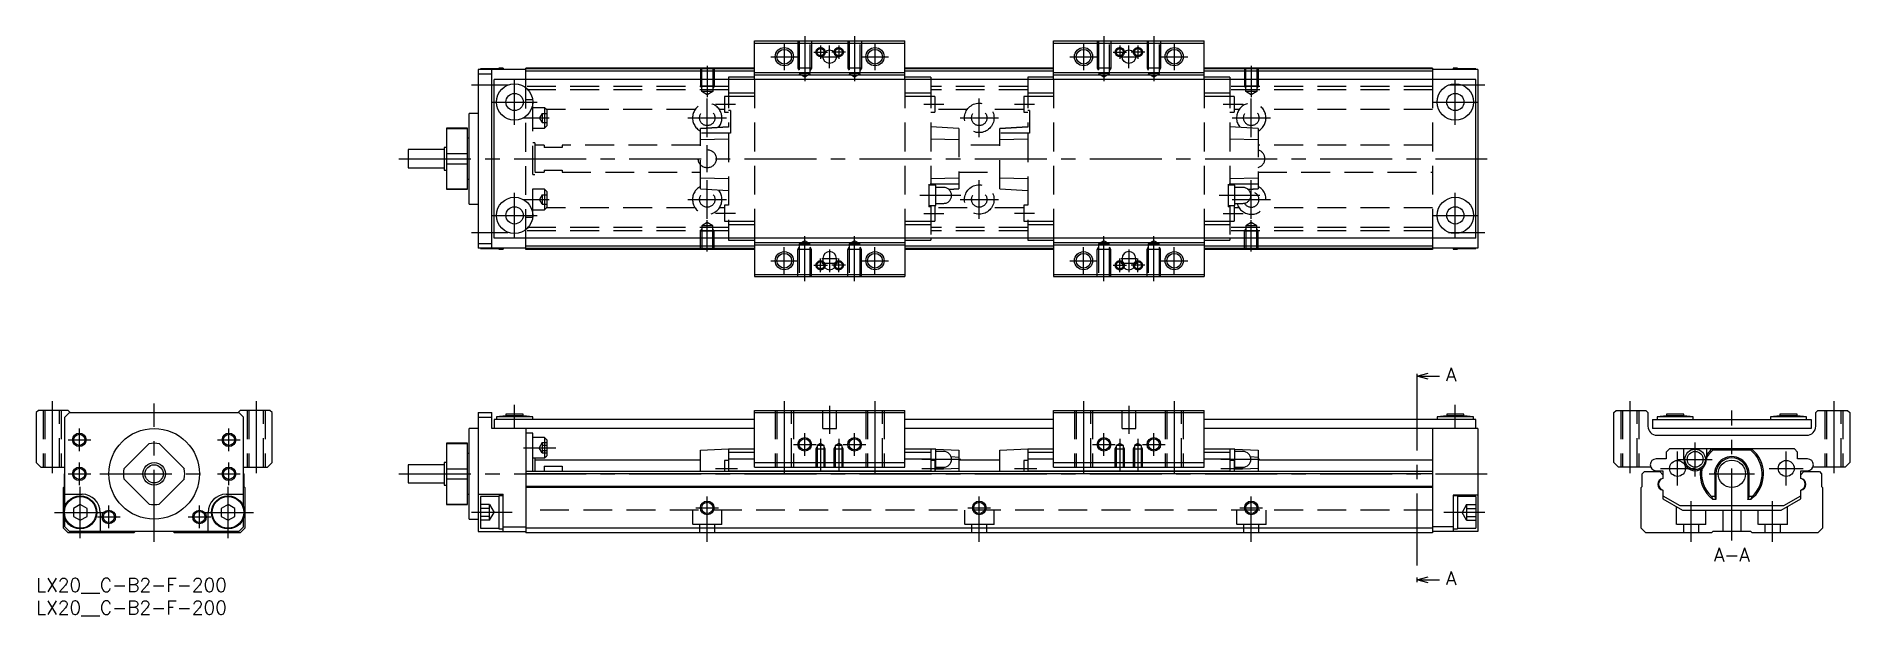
# Model space of a CAD drawing. Extents: x 0 to 400, y -8 to 120.
import ezdxf

# ---------------------------------------------------------------- set-up
doc = ezdxf.new("R2010")
doc.units = 0
doc.header["$LTSCALE"] = 0.5
doc.linetypes.add('CENTER', pattern=[50.8, 31.75, -6.35, 6.35, -6.35])
doc.linetypes.add('DASHED', pattern=[19.05, 12.7, -6.35])
doc.layers.get('0').update_dxf_attribs({"linetype": 'CONTINUOUS'})
for name, color, linetype in [('MSM_CENTER', 1, 'CENTER'), ('MSM_CONTINUOUS', 7, 'CONTINUOUS'), ('MSM_DASHED', 4, 'DASHED'), ('MSM_NARROW', 5, 'CONTINUOUS'), ('MSM_PART_NUMBER', 7, 'CONTINUOUS')]:
    doc.layers.add(name, color=color, linetype=linetype)
doc.styles.get("Standard").update_dxf_attribs({"font": 'txt.shx', "height": 1, "bigfont": 'bigfont.shx'})

# ---------------------------------------------------------------- blocks, each defined once
blk = doc.blocks.new('*U2')
at = {"layer": 'MSM_PART_NUMBER'}
blk.add_text('LX20__C-B2-F-200', height=3, dxfattribs=at).set_placement((0, -3))
blk = doc.blocks.new('*U3')
at = {"layer": 'MSM_PART_NUMBER'}
blk.add_text('LX20__C-B2-F-200', height=3, dxfattribs=at).set_placement((0, -8))

msp = doc.modelspace()

# ---------------------------------------------------------------- linework, layer by layer
for p, q in [((152.7, 110.5), (152.7, 110)), ((197.3, 110.5), (197.3, 110)), ((218.7, 110.5), (218.7, 110)), ((263.3, 110.5), (263.3, 110)), ((152.7, 75), (152.7, 74.5)), ((197.3, 75), (197.3, 74.5)), ((218.7, 75), (218.7, 74.5)), ((263.3, 75), (263.3, 74.5))]:
    msp.add_line(p, q)
at = {"layer": 'MSM_CENTER'}
for p, q in [((165, 118), (165, 112)), ((169.5, 119.5), (169.5, 109.59)), ((171.5, 116), (174.5, 116)), ((173, 117.5), (173, 114.5)), ((175, 112.5), (175, 117.5)), ((178.5, 116), (175.5, 116)), ((177, 117.5), (177, 114.5)), ((180.5, 119.5), (180.5, 109.59)), ((185, 118), (185, 112)), ((231, 118), (231, 112)), ((235.5, 119.5), (235.5, 109.59)), ((237.5, 116), (240.5, 116)), ((239, 117.5), (239, 114.5)), ((241, 112.5), (241, 117.5)), ((244.5, 116), (241.5, 116)), ((243, 117.5), (243, 114.5)), ((246.5, 119.5), (246.5, 109.59)), ((251, 118), (251, 112)), ((148, 113), (148, 106.09)), ((162, 115), (168, 115)), ((173, 115), (177, 115)), ((182, 115), (188, 115)), ((228, 115), (234, 115)), ((239, 115), (243, 115)), ((248, 115), (254, 115)), ((268, 113), (268, 106.09)), ((96, 108.8), (104, 108.8)), ((105.5, 100), (105.5, 110)), ((311.5, 108.8), (319.5, 108.8)), ((313, 100), (313, 110)), ((100.5, 105), (110.5, 105)), ((148, 97.25), (148, 105.75)), ((149.8, 104.5), (154.2, 104.5)), ((195.8, 104.5), (200.2, 104.5)), ((208, 97.25), (208, 105.75)), ((215.8, 104.5), (220.2, 104.5)), ((261.8, 104.5), (266.2, 104.5)), ((268, 97.25), (268, 105.75)), ((308, 105), (318, 105)), ((107.5, 101.5), (113.1, 101.5)), ((143.75, 101.5), (152.25, 101.5)), ((203.75, 101.5), (212.25, 101.5)), ((263.75, 101.5), (272.25, 101.5)), ((80, 92.5), (320, 92.5)), ((148, 89.5), (148, 95.5)), ((105.5, 75), (105.5, 85)), ((148, 79.25), (148, 87.75)), ((203.9, 84.4), (194.9, 84.4)), ((208, 79.25), (208, 87.75)), ((269.9, 84.4), (260.9, 84.4)), ((268, 79.25), (268, 87.75)), ((313, 75), (313, 85)), ((100.5, 80), (110.5, 80)), ((107.5, 83.5), (113.1, 83.5)), ((143.75, 83.5), (152.25, 83.5)), ((149.8, 80.5), (154.2, 80.5)), ((195.8, 80.45), (200.2, 80.45)), ((203.75, 83.5), (212.25, 83.5)), ((215.8, 80.5), (220.2, 80.5)), ((261.8, 80.45), (266.2, 80.45)), ((263.75, 83.5), (272.25, 83.5)), ((308, 80), (318, 80)), ((96, 76.2), (104, 76.2)), ((148, 72), (148, 78.91)), ((268, 72), (268, 78.91)), ((311.5, 76.2), (319.5, 76.2)), ((165, 67), (165, 73)), ((169.5, 65.5), (169.5, 75.41)), ((175, 72.5), (175, 67.5)), ((180.5, 65.5), (180.5, 75.41)), ((185, 67), (185, 73)), ((231, 67), (231, 73)), ((235.5, 65.5), (235.5, 75.41)), ((241, 72.5), (241, 67.5)), ((246.5, 65.5), (246.5, 75.41)), ((251, 67), (251, 73)), ((162, 70), (168, 70)), ((171.5, 69), (174.5, 69)), ((173, 67.5), (173, 70.5)), ((173.25, 70.5), (176.75, 70.5)), ((173.25, 69.5), (176.75, 69.5)), ((178.5, 69), (175.5, 69)), ((177, 67.5), (177, 70.5)), ((182, 70), (188, 70)), ((228, 70), (234, 70)), ((237.5, 69), (240.5, 69)), ((239, 67.5), (239, 70.5)), ((239.25, 70.5), (242.75, 70.5)), ((239.25, 69.5), (242.75, 69.5)), ((244.5, 69), (241.5, 69)), ((243, 67.5), (243, 70.5)), ((248, 70), (254, 70)), ((304.5, 44.04), (304.5, 0.13)), ((3.5, 39), (3.5, 22.5)), ((26, 8), (26, 38.5)), ((48.5, 39), (48.5, 22.5)), ((105.5, 33), (105.5, 38.2)), ((165, 39), (165, 22.5)), ((175, 38), (175, 31.8)), ((185, 39), (185, 22.5)), ((231, 39), (231, 22.5)), ((241, 38), (241, 31.8)), ((251, 39), (251, 22.5)), ((313, 33), (313, 38.2)), ((351.5, 39), (351.5, 22.5)), ((374, 8.3), (374, 37)), ((396.5, 39), (396.5, 22.5)), ((9.5, 28), (9.5, 33)), ((42.5, 28), (42.5, 33)), ((235.5, 27), (235.5, 32)), ((246.5, 27), (246.5, 32)), ((7, 30.5), (12, 30.5)), ((40, 30.5), (45, 30.5)), ((107.5, 28.75), (114.6, 28.75)), ((167, 29.5), (172, 29.5)), ((169.5, 27), (169.5, 32)), ((173, 30.7), (173, 23.5)), ((177, 30.7), (177, 23.5)), ((178, 29.5), (183, 29.5)), ((180.5, 27), (180.5, 32)), ((233, 29.5), (238, 29.5)), ((239, 30.7), (239, 23.5)), ((243, 30.7), (243, 23.5)), ((244, 29.5), (249, 29.5)), ((365.9, 22.45), (365.9, 29.95)), ((9.5, 20.5), (9.5, 25.5)), ((42.5, 20.5), (42.5, 25.5)), ((149.8, 24.2), (154.7, 24.2)), ((203.9, 26.2), (195.3, 26.2)), ((195.3, 24.2), (200.2, 24.2)), ((215.8, 24.2), (220.7, 24.2)), ((269.9, 26.2), (261.3, 26.2)), ((261.3, 24.2), (266.2, 24.2)), ((358.25, 24.2), (365.75, 24.2)), ((362, 20.45), (362, 27.95)), ((362.15, 26.2), (369.65, 26.2)), ((382.25, 24.2), (389.75, 24.2)), ((386, 20.45), (386, 27.95)), ((7, 23), (12, 23)), ((9.7, 8.85), (9.7, 20.15)), ((14, 23), (38, 23)), ((40, 23), (45, 23)), ((42.3, 8.85), (42.3, 20.15)), ((80, 23), (320, 23)), ((369, 23), (379, 23)), ((16, 11), (16, 16)), ((36, 11), (36, 16)), ((148, 8), (148, 18)), ((208, 8), (208, 18)), ((268, 8), (268, 18)), ((365, 8), (365, 17)), ((383, 8), (383, 17)), ((4.05, 14.5), (15.35, 14.5)), ((13.5, 13.5), (18.5, 13.5)), ((33.5, 13.5), (38.5, 13.5)), ((36.65, 14.5), (47.95, 14.5)), ((105, 14.5), (96, 14.5)), ((145.5, 15.5), (150.5, 15.5)), ((205.5, 15.5), (210.5, 15.5)), ((265.5, 15.5), (270.5, 15.5)), ((319.5, 14.5), (310.5, 14.5))]:
    msp.add_line(p, q, dxfattribs=at)
at = {"layer": 'MSM_CONTINUOUS'}
for p, q in [((158.4, 118.5), (191.6, 118.5)), ((158.4, 110), (158.4, 118.5)), ((158.4, 118), (191.6, 118)), ((191.6, 110), (191.6, 118.5)), ((224.4, 118.5), (257.6, 118.5)), ((224.4, 110), (224.4, 118.5)), ((224.4, 118), (257.6, 118)), ((257.6, 110), (257.6, 118.5)), ((108, 112.2), (97.5, 112.2)), ((97.5, 112.2), (97.5, 72.8)), ((98, 112.3), (98, 112.2)), ((102, 112.3), (98, 112.3)), ((100.5, 72.8), (100.5, 112.2)), ((102, 112.45), (102, 112.2)), ((103, 112.45), (102, 112.45)), ((103, 112.45), (103, 112.2)), ((108, 110), (108, 112.5)), ((158.4, 112.5), (108, 112.5)), ((158.4, 112.3), (108, 112.3)), ((224.4, 112.5), (191.6, 112.5)), ((224.4, 112.3), (191.6, 112.3)), ((308, 112.5), (257.6, 112.5)), ((308, 112.3), (257.6, 112.3)), ((308, 112.5), (308, 110)), ((318, 112.2), (308, 112.2)), ((313.5, 112.45), (312.5, 112.45)), ((312.5, 112.45), (312.5, 112.2)), ((313.5, 112.45), (313.5, 112.2)), ((317.5, 112.3), (313.5, 112.3)), ((317.5, 112.3), (317.5, 112.2)), ((318, 112.2), (318, 72.8)), ((97.5, 111.2), (100.5, 111.2)), ((317.5, 110), (101, 110)), ((101, 75), (101, 110)), ((158.4, 111.8), (108, 111.8)), ((158.4, 110.5), (152.7, 110.5)), ((158.4, 111.5), (191.6, 111.5)), ((158.4, 111), (191.6, 111)), ((224.4, 111.8), (191.6, 111.8)), ((197.3, 110.5), (191.6, 110.5)), ((224.4, 110.5), (218.7, 110.5)), ((224.4, 111.5), (257.6, 111.5)), ((224.4, 111), (257.6, 111)), ((308, 111.8), (257.6, 111.8)), ((263.3, 110.5), (257.6, 110.5)), ((317.5, 75), (317.5, 110)), ((97.5, 102.5), (95.5, 102.5)), ((95.5, 82.5), (95.5, 102.5)), ((95.1, 99.25), (90.5, 99.25)), ((90.5, 99.25), (90.5, 85.75)), ((90.5, 99.16), (95.1, 99.16)), ((95.1, 85.75), (95.1, 99.25)), ((95.5, 97), (95.1, 97)), ((82, 94.5), (82, 90.5)), ((90, 94.5), (82, 94.5)), ((90, 95), (90, 90)), ((90.5, 95), (90, 95)), ((90.5, 93.62), (95.1, 93.62)), ((82, 90.5), (90, 90.5)), ((90, 90), (90.5, 90)), ((90.5, 91.38), (95.1, 91.38)), ((95.1, 88), (95.5, 88)), ((90.5, 85.84), (95.1, 85.84)), ((90.5, 85.75), (95.1, 85.75)), ((95.5, 82.5), (97.5, 82.5)), ((97.5, 73.8), (100.5, 73.8)), ((108, 72.8), (97.5, 72.8)), ((98, 72.8), (98, 72.7)), ((98, 72.7), (102, 72.7)), ((317.5, 75), (101, 75)), ((102, 72.8), (102, 72.55)), ((102, 72.55), (103, 72.55)), ((103, 72.8), (103, 72.55)), ((108, 72.5), (108, 75)), ((158.4, 73.2), (108, 73.2)), ((158.4, 72.7), (108, 72.7)), ((158.4, 72.5), (108, 72.5)), ((152.7, 74.5), (158.4, 74.5)), ((158.4, 75), (158.4, 66.5)), ((158.4, 74), (191.6, 74)), ((158.4, 73.5), (191.6, 73.5)), ((191.6, 75), (191.6, 66.5)), ((191.6, 74.5), (197.3, 74.5)), ((224.4, 73.2), (191.6, 73.2)), ((224.4, 72.7), (191.6, 72.7)), ((224.4, 72.5), (191.6, 72.5)), ((218.7, 74.5), (224.4, 74.5)), ((224.4, 75), (224.4, 66.5)), ((224.4, 74), (257.6, 74)), ((224.4, 73.5), (257.6, 73.5)), ((257.6, 75), (257.6, 66.5)), ((257.6, 74.5), (263.3, 74.5)), ((308, 73.2), (257.6, 73.2)), ((308, 72.7), (257.6, 72.7)), ((308, 72.5), (257.6, 72.5)), ((308, 75), (308, 72.5)), ((318, 72.8), (308, 72.8)), ((312.5, 72.8), (312.5, 72.55)), ((312.5, 72.55), (313.5, 72.55)), ((313.5, 72.8), (313.5, 72.55)), ((313.5, 72.7), (317.5, 72.7)), ((317.5, 72.8), (317.5, 72.7)), ((173.5, 70.5), (173.5, 69.5)), ((176.5, 69.5), (176.5, 70.5)), ((239.5, 70.5), (239.5, 69.5)), ((242.5, 69.5), (242.5, 70.5)), ((158.4, 67), (191.6, 67)), ((158.4, 66.5), (191.6, 66.5)), ((224.4, 67), (257.6, 67)), ((224.4, 66.5), (257.6, 66.5)), ((304.5, 44.54), (307, 45.21)), ((304.5, 45.04), (304.5, 44.04)), ((307, 43.87), (304.5, 44.54)), ((304.5, 44.54), (309.5, 44.54)), ((0.5, 37), (0, 36.5)), ((0, 36.5), (0, 25.5)), ((7, 37), (0.5, 37)), ((6.3, 35.5), (7.3, 36.5)), ((7.5, 36.5), (7, 37)), ((7.3, 36.5), (44.7, 36.5)), ((45, 37), (44.5, 36.5)), ((44.7, 36.5), (45.7, 35.5)), ((51.5, 37), (45, 37)), ((52, 36.5), (51.5, 37)), ((52, 25.5), (52, 36.5)), ((97.5, 36.5), (97.5, 10.3)), ((97.5, 36.5), (100.5, 36.5)), ((100.5, 33), (100.5, 36.5)), ((103.6, 36.2), (103.6, 35.8)), ((107.4, 36.2), (103.6, 36.2)), ((107.4, 35.8), (107.4, 36.2)), ((158.4, 37), (191.6, 37)), ((158.4, 24.5), (158.4, 37)), ((158.4, 36.5), (191.6, 36.5)), ((191.6, 24.5), (191.6, 37)), ((224.4, 37), (257.6, 37)), ((224.4, 24.5), (224.4, 37)), ((224.4, 36.5), (257.6, 36.5)), ((257.6, 24.5), (257.6, 37)), ((311.1, 36.2), (311.1, 35.8)), ((314.9, 36.2), (311.1, 36.2)), ((314.9, 35.8), (314.9, 36.2)), ((348, 36.5), (348.5, 37)), ((348, 25.5), (348, 36.5)), ((348.5, 37), (355, 37)), ((355, 37), (355.5, 36.5)), ((355.5, 36.5), (355.5, 33.5)), ((363.4, 36.2), (359.6, 36.2)), ((359.6, 36.2), (359.6, 35.8)), ((363.4, 35.8), (363.4, 36.2)), ((388.4, 36.2), (384.6, 36.2)), ((384.6, 36.2), (384.6, 35.8)), ((388.4, 35.8), (388.4, 36.2)), ((392.5, 36.5), (393, 37)), ((392.5, 33.5), (392.5, 36.5)), ((393, 37), (399.5, 37)), ((399.5, 37), (400, 36.5)), ((400, 36.5), (400, 25.5)), ((6.3, 15.83), (6.3, 35.5)), ((45.7, 15.83), (45.7, 35.5)), ((97.5, 33), (95.5, 33)), ((95.5, 13), (95.5, 33)), ((97.5, 35.5), (100.5, 35.5)), ((158.4, 33), (100.5, 33)), ((101, 35), (101, 33)), ((158.4, 35), (101, 35)), ((103.6, 35.8), (101.5, 35.55)), ((109.5, 35.55), (101.5, 35.55)), ((101.5, 35.55), (101.5, 35)), ((107.4, 35.8), (103.6, 35.8)), ((109.5, 35.55), (107.4, 35.8)), ((108, 33), (108, 10)), ((109.5, 32), (108, 32)), ((109.5, 35), (109.5, 35.55)), ((109.5, 23.5), (109.5, 32)), ((224.4, 35), (191.6, 35)), ((224.4, 33), (191.6, 33)), ((317.5, 35), (257.6, 35)), ((318, 33), (257.6, 33)), ((308, 33), (308, 10)), ((311.1, 35.8), (309, 35.55)), ((309, 35.55), (309, 35)), ((317, 35.55), (309, 35.55)), ((314.9, 35.8), (311.1, 35.8)), ((317, 35.55), (314.9, 35.8)), ((317, 35), (317, 35.55)), ((317.5, 33), (317.5, 35)), ((318, 33), (318, 10.3)), ((356.5, 35), (391.5, 35)), ((356.5, 35), (356.5, 33)), ((391.5, 33), (356.5, 33)), ((359.6, 35.8), (357.5, 35.55)), ((365.5, 35.55), (357.5, 35.55)), ((357.5, 35.55), (357.5, 35)), ((363.4, 35.8), (359.6, 35.8)), ((365.5, 35.55), (363.4, 35.8)), ((365.5, 35), (365.5, 35.55)), ((384.6, 35.8), (382.5, 35.55)), ((390.5, 35.55), (382.5, 35.55)), ((382.5, 35.55), (382.5, 35)), ((388.4, 35.8), (384.6, 35.8)), ((390.5, 35.55), (388.4, 35.8)), ((390.5, 35), (390.5, 35.55)), ((391.5, 35), (391.5, 33)), ((19.34, 24.12), (24.88, 29.66)), ((27.12, 29.66), (32.66, 24.12)), ((95.1, 29.75), (90.5, 29.75)), ((90.5, 29.75), (90.5, 16.25)), ((90.5, 29.66), (95.1, 29.66)), ((95.1, 16.25), (95.1, 29.75)), ((112.1, 31), (109.5, 31)), ((112.6, 30.5), (112.1, 31)), ((112.1, 31), (112.1, 26.5)), ((112.6, 30.5), (112.6, 27)), ((146.5, 28.2), (152.7, 28.5)), ((146.5, 23.5), (146.5, 28.2)), ((152.7, 28.5), (158.4, 28.5)), ((152.7, 28.5), (152.7, 23.5)), ((191.6, 28.5), (197.3, 28.5)), ((197.3, 28.5), (198.32, 28.45)), ((197.3, 28.5), (197.3, 23.5)), ((198.4, 28.45), (197.3, 28.45)), ((198.4, 28.45), (203.5, 28.2)), ((198.4, 23.95), (198.4, 28.45)), ((203.5, 28.2), (203.5, 23.5)), ((212.5, 28.2), (218.7, 28.5)), ((212.5, 23.5), (212.5, 28.2)), ((218.7, 28.5), (224.4, 28.5)), ((218.7, 28.5), (218.7, 23.5)), ((257.6, 28.5), (263.3, 28.5)), ((263.3, 28.5), (264.32, 28.45)), ((263.3, 28.5), (263.3, 23.5)), ((264.4, 28.45), (263.3, 28.45)), ((264.4, 28.45), (269.5, 28.2)), ((264.4, 23.95), (264.4, 28.45)), ((269.5, 28.2), (269.5, 23.5)), ((357.5, 31.5), (390.5, 31.5)), ((360.21, 28.5), (359.5, 27.79)), ((387.79, 28.5), (360.21, 28.5)), ((363.4, 26.2), (363.4, 28.5)), ((368.4, 28.5), (368.4, 26.2)), ((369.67, 28.5), (369.81, 28.2)), ((378.19, 28.2), (369.81, 28.2)), ((378.19, 28.2), (378.33, 28.5)), ((388.5, 27.79), (387.79, 28.5)), ((0, 25.5), (1, 24.5)), ((1, 24.5), (6.3, 24.5)), ((45.7, 24.5), (51, 24.5)), ((51, 24.5), (52, 25.5)), ((90, 25), (82, 25)), ((82, 25), (82, 21)), ((90.5, 25.5), (90, 25.5)), ((90, 25.5), (90, 20.5)), ((90.5, 24.12), (95.1, 24.12)), ((95.5, 27.5), (95.1, 27.5)), ((109.5, 26.5), (112.1, 26.5)), ((110, 26.5), (110, 23.5)), ((146.5, 26), (110, 26)), ((112, 24.66), (116, 24.66)), ((112, 24.66), (112, 23.5)), ((112.1, 26.5), (112.6, 27)), ((116, 24.66), (116, 23.5)), ((152.7, 25.95), (151.8, 25.95)), ((151.8, 25.95), (151.8, 23.5)), ((152.7, 27.79), (158.4, 27.79)), ((152.7, 26.3), (158.4, 26.3)), ((158.4, 25.5), (191.6, 25.5)), ((158.4, 24.5), (191.6, 24.5)), ((191.6, 27.79), (197.3, 27.79)), ((191.6, 26.3), (197.3, 26.3)), ((198.2, 25.95), (197.3, 25.95)), ((198.2, 25.95), (198.2, 23.5)), ((200.15, 27.95), (198.4, 27.95)), ((198.4, 24.45), (200.15, 24.45)), ((198.4, 24.03), (203.5, 24.23)), ((203.5, 26.63), (201.8, 26.79)), ((212.5, 26), (203.5, 26)), ((218.7, 25.95), (217.8, 25.95)), ((217.8, 25.95), (217.8, 23.5)), ((218.7, 27.79), (224.4, 27.79)), ((218.7, 26.3), (224.4, 26.3)), ((224.4, 25.5), (257.6, 25.5)), ((224.4, 24.5), (257.6, 24.5)), ((257.6, 27.79), (263.3, 27.79)), ((257.6, 26.3), (263.3, 26.3)), ((264.2, 25.95), (263.3, 25.95)), ((264.2, 25.95), (264.2, 23.5)), ((266.15, 27.95), (264.4, 27.95)), ((264.4, 24.45), (266.15, 24.45)), ((264.4, 24.03), (269.5, 24.23)), ((269.5, 26.63), (267.8, 26.79)), ((308, 26), (269.5, 26)), ((349, 24.5), (348, 25.5)), ((356.1, 24.5), (349, 24.5)), ((359.5, 26.3), (357.3, 26.3)), ((359.5, 27.79), (359.5, 26.3)), ((388.5, 26.3), (388.5, 27.79)), ((390.7, 26.3), (388.5, 26.3)), ((399, 24.5), (391.9, 24.5)), ((400, 25.5), (399, 24.5)), ((6, 20), (6.2, 20.2)), ((6, 11), (6, 20)), ((6.2, 23), (6.3, 23.1)), ((6.2, 20.2), (6.2, 23)), ((24.88, 16.34), (19.34, 21.88)), ((32.66, 21.88), (27.12, 16.34)), ((45.7, 23.1), (45.8, 23)), ((45.8, 23), (45.8, 20.2)), ((45.8, 20.2), (46, 20)), ((46, 20), (46, 11)), ((82, 21), (90, 21)), ((90, 20.5), (90.5, 20.5)), ((90.5, 21.88), (95.1, 21.88)), ((308, 23.5), (108, 23.5)), ((308, 23), (108, 23)), ((308, 20.2), (108, 20.2)), ((308, 20), (108, 20)), ((152.7, 23.7), (197.3, 23.7)), ((198.2, 23.95), (198.4, 23.95)), ((218.7, 23.7), (263.3, 23.7)), ((264.2, 23.95), (264.4, 23.95)), ((354, 20), (354.2, 20.2)), ((354, 11), (354, 20)), ((354.2, 23), (354.7, 23.5)), ((354.2, 20.2), (354.2, 23)), ((354.7, 23.5), (358.1, 23.5)), ((357.3, 23.7), (358.8, 23.7)), ((358.1, 23.5), (358.8, 22.8)), ((358.8, 23.7), (358.8, 21.96)), ((370.21, 22.68), (370.21, 18.04)), ((370.5, 23), (370.5, 17.38)), ((377.5, 23), (377.5, 17.38)), ((377.79, 18.04), (377.79, 22.68)), ((389.2, 23.7), (390.7, 23.7)), ((389.2, 21.96), (389.2, 23.7)), ((389.2, 22.8), (389.9, 23.5)), ((389.9, 23.5), (393.3, 23.5)), ((393.3, 23.5), (393.8, 23)), ((393.8, 23), (393.8, 20.2)), ((393.8, 20.2), (394, 20)), ((394, 20), (394, 11)), ((6.3, 18.5), (10.1, 18.5)), ((9.7, 16.23), (8.2, 15.37)), ((11.2, 15.37), (9.7, 16.23)), ((42.3, 16.23), (40.8, 15.37)), ((41.9, 18.5), (45.7, 18.5)), ((43.8, 15.37), (42.3, 16.23)), ((90.5, 16.34), (95.1, 16.34)), ((90.5, 16.25), (95.1, 16.25)), ((95.1, 18.5), (95.5, 18.5)), ((97.5, 18.5), (103, 18.5)), ((102, 18), (98, 18)), ((98, 18), (98, 11)), ((103, 18.15), (102, 18.15)), ((102, 18.15), (102, 10.85)), ((103, 10.3), (103, 18.5)), ((318, 18.3), (312.5, 18.3)), ((312.5, 18.3), (312.5, 10.3)), ((313.5, 18.15), (312.5, 18.15)), ((313.5, 18.15), (313.5, 10.85)), ((317.5, 18), (313.5, 18)), ((317.5, 18), (317.5, 11)), ((358.8, 19.44), (358.8, 17.5)), ((358.8, 18.16), (362.54, 16)), ((358.8, 17.5), (363.13, 15)), ((362.54, 16), (385.46, 16)), ((370.21, 18.04), (369.53, 18.04)), ((370.5, 17.38), (369.83, 17.38)), ((370.21, 18.04), (370.5, 17.38)), ((377.5, 17.38), (377.79, 18.04)), ((378.17, 17.38), (377.5, 17.38)), ((378.47, 18.04), (377.79, 18.04)), ((384.87, 15), (389.2, 17.5)), ((385.46, 16), (389.2, 18.16)), ((389.2, 17.5), (389.2, 19.44)), ((6.3, 11.3), (6.3, 13.17)), ((8.2, 15.37), (8.2, 13.63)), ((8.2, 13.63), (9.7, 12.77)), ((9.7, 12.77), (11.2, 13.63)), ((11.2, 13.63), (11.2, 15.37)), ((14.1, 14.5), (14.1, 10.3)), ((37.9, 10.3), (37.9, 14.5)), ((40.8, 15.37), (40.8, 13.63)), ((40.8, 13.63), (42.3, 12.77)), ((42.3, 12.77), (43.8, 13.63)), ((43.8, 13.63), (43.8, 15.37)), ((45.7, 11.3), (45.7, 13.17)), ((95.5, 13), (97.5, 13)), ((363.13, 15), (384.87, 15)), ((7, 10), (6, 11)), ((6.3, 11.3), (7.3, 10.3)), ((21.5, 10), (7, 10)), ((44.7, 10.3), (7.3, 10.3)), ((21.8, 10.3), (21.5, 10)), ((30.5, 10), (30.2, 10.3)), ((45, 10), (30.5, 10)), ((44.7, 10.3), (45.7, 11.3)), ((46, 11), (45, 10)), ((97.5, 10.3), (108, 10.3)), ((98, 11), (102, 11)), ((102, 10.85), (103, 10.85)), ((103, 11.3), (108, 11.3)), ((308, 11), (108, 11)), ((308, 10), (108, 10)), ((312.5, 11.3), (308, 11.3)), ((318, 10.3), (308, 10.3)), ((312.5, 10.85), (313.5, 10.85)), ((313.5, 11), (317.5, 11)), ((355, 10), (354, 11)), ((369.5, 10), (355, 10)), ((369.8, 10.3), (369.5, 10)), ((378.2, 10.3), (369.8, 10.3)), ((378.5, 10), (378.2, 10.3)), ((393, 10), (378.5, 10)), ((394, 11), (393, 10)), ((304.5, -0.37), (307, 0.3)), ((304.5, 0.13), (304.5, -0.87)), ((307, -1.04), (304.5, -0.37)), ((304.5, -0.37), (309.5, -0.37))]:
    msp.add_line(p, q, dxfattribs=at)
for centre, radius in [((165, 115), 1.62), ((175, 115), 1.5), ((185, 115), 1.62), ((231, 115), 1.62), ((241, 115), 1.5), ((251, 115), 1.62), ((105.5, 105), 4), ((313, 105), 4), ((105.5, 105), 1.9), ((313, 105), 1.9), ((105.5, 80), 4), ((313, 80), 4), ((105.5, 80), 1.9), ((313, 80), 1.9), ((165, 70), 1.62), ((185, 70), 1.62), ((231, 70), 1.62), ((251, 70), 1.62), ((26, 23), 10), ((9.5, 30.5), 1.23), ((42.5, 30.5), 1.23), ((169.5, 29.5), 1.23), ((180.5, 29.5), 1.23), ((235.5, 29.5), 1.23), ((246.5, 29.5), 1.23), ((365.9, 26.2), 2.25), ((9.5, 23), 1.23), ((26, 23), 2.5), ((26, 23), 2), ((42.5, 23), 1.23), ((362, 24.2), 1.75), ((365.9, 26.2), 1.75), ((374, 23), 3), ((386, 24.2), 1.75), ((9.7, 14.5), 3.65), ((9.7, 14.5), 3.5), ((42.3, 14.5), 3.65), ((42.3, 14.5), 3.5), ((148, 15.5), 1.23), ((208, 15.5), 1.23), ((268, 15.5), 1.23), ((16, 13.5), 1.23), ((36, 13.5), 1.23)]:
    msp.add_circle(centre, radius, dxfattribs=at)
for centre, radius, start, end in [((175, 70.5), 1.5, 0, 180), ((241, 70.5), 1.5, 0, 180), ((175, 69.5), 1.5, 180, 0), ((241, 69.5), 1.5, 180, 0), ((357.5, 33.5), 2, 180, 270), ((390.5, 33.5), 2, 270, 0), ((26, 23), 6.75, 80.4309, 99.5691), ((374, 23), 7, 128.2132, 143.1301), ((374, 23), 6.68, 128.8735, 147.0286), ((374, 23), 7, 306.5962, 51.7868), ((374, 23), 6.68, 312.0402, 51.1265), ((26, 23), 6.75, 170.4309, 189.5691), ((26, 23), 6.75, 350.4309, 9.5691), ((200.15, 26.2), 1.75, 270, 90), ((266.15, 26.2), 1.75, 270, 90), ((357.3, 25), 1.3, 90, 270), ((365.9, 26.2), 2.5, 180, 0), ((374, 23), 6.68, 169.3812, 227.9598), ((374, 23), 3.8, 355.1074, 184.8926), ((374, 23), 3.5, 0, 180), ((390.7, 25), 1.3, 270, 90), ((359, 20.7), 1.32, 98.7147, 261.2853), ((359.1, 20.7), 1.3, 103.3424, 256.6576), ((374, 23), 7, 171.8617, 233.4038), ((389, 20.7), 1.32, 278.7147, 81.2853), ((388.9, 20.7), 1.3, 283.3424, 76.6576), ((10.1, 14.5), 4, 0, 90), ((26, 23), 6.75, 260.4309, 279.5691), ((41.9, 14.5), 4, 90, 180), ((375.07, 20.13), 5.92, 200.6125, 207.6426), ((367.81, 22.42), 11.52, 334.0671, 337.6778)]:
    msp.add_arc(centre, radius, start, end, dxfattribs=at)
at = {"layer": 'MSM_DASHED'}
for p, q in [((168, 118.5), (168, 112.5)), ((168.27, 118.5), (168.27, 111.3)), ((170.73, 111.3), (170.73, 118.5)), ((171, 118.5), (171, 112.5)), ((179, 118.5), (179, 112.5)), ((179.27, 118.5), (179.27, 111.3)), ((181.73, 111.3), (181.73, 118.5)), ((182, 118.5), (182, 112.5)), ((234, 118.5), (234, 112.5)), ((234.27, 118.5), (234.27, 111.3)), ((236.73, 111.3), (236.73, 118.5)), ((237, 118.5), (237, 112.5)), ((245, 118.5), (245, 112.5)), ((245.27, 118.5), (245.27, 111.3)), ((247.73, 111.3), (247.73, 118.5)), ((248, 118.5), (248, 112.5)), ((146.5, 112.5), (146.5, 108.5)), ((146.77, 107.3), (146.77, 112.5)), ((149.23, 112.5), (149.23, 107.3)), ((149.5, 112.5), (149.5, 108.5)), ((171, 112.5), (168, 112.5)), ((168, 112.5), (168.27, 112.03)), ((171, 112.5), (170.73, 112.03)), ((182, 112.5), (179, 112.5)), ((179, 112.5), (179.27, 112.03)), ((182, 112.5), (181.73, 112.03)), ((237, 112.5), (234, 112.5)), ((234, 112.5), (234.27, 112.03)), ((237, 112.5), (236.73, 112.03)), ((248, 112.5), (245, 112.5)), ((245, 112.5), (245.27, 112.03)), ((248, 112.5), (247.73, 112.03)), ((266.5, 112.5), (266.5, 108.5)), ((266.77, 107.3), (266.77, 112.5)), ((269.23, 112.5), (269.23, 107.3)), ((269.5, 112.5), (269.5, 108.5)), ((108, 75), (108, 110)), ((152.7, 108.4), (108, 108.4)), ((149.5, 108.5), (146.5, 108.5)), ((146.5, 108.5), (146.77, 108.03)), ((149.5, 108.5), (149.23, 108.03)), ((152.7, 110), (152.7, 99.43)), ((158.4, 110), (158.4, 75)), ((168.27, 111.3), (169.5, 110.59)), ((170.73, 111.3), (168.27, 111.3)), ((169.5, 110.59), (170.73, 111.3)), ((179.27, 111.3), (180.5, 110.59)), ((181.73, 111.3), (179.27, 111.3)), ((180.5, 110.59), (181.73, 111.3)), ((191.6, 110), (191.6, 75)), ((197.3, 110), (197.3, 86.9)), ((218.7, 108.4), (197.3, 108.4)), ((218.7, 110), (218.7, 99.43)), ((224.4, 110), (224.4, 75)), ((234.27, 111.3), (235.5, 110.59)), ((236.73, 111.3), (234.27, 111.3)), ((235.5, 110.59), (236.73, 111.3)), ((245.27, 111.3), (246.5, 110.59)), ((247.73, 111.3), (245.27, 111.3)), ((246.5, 110.59), (247.73, 111.3)), ((257.6, 110), (257.6, 75)), ((263.3, 110), (263.3, 86.9)), ((308, 108.4), (263.3, 108.4)), ((266.5, 108.5), (266.77, 108.03)), ((269.5, 108.5), (266.5, 108.5)), ((269.5, 108.5), (269.23, 108.03)), ((308, 110), (308, 75)), ((152.7, 107.7), (108, 107.7)), ((109.5, 105.5), (108, 105.5)), ((109.5, 79.5), (109.5, 105.5)), ((149.23, 107.3), (146.77, 107.3)), ((148, 106.59), (146.77, 107.3)), ((149.23, 107.3), (148, 106.59)), ((151.8, 106.25), (151.8, 102.75)), ((152.7, 106.25), (151.8, 106.25)), ((152.7, 107), (158.4, 107)), ((152.7, 106.29), (158.4, 106.29)), ((191.6, 107), (197.3, 107)), ((191.6, 106.29), (197.3, 106.29)), ((218.7, 107.7), (197.3, 107.7)), ((198.2, 106.25), (197.3, 106.25)), ((198.2, 106.25), (198.2, 102.75)), ((217.8, 106.25), (217.8, 102.75)), ((218.7, 106.25), (217.8, 106.25)), ((218.7, 107), (224.4, 107)), ((218.7, 106.29), (224.4, 106.29)), ((257.6, 107), (263.3, 107)), ((257.6, 106.29), (263.3, 106.29)), ((308, 107.7), (263.3, 107.7)), ((264.2, 106.25), (263.3, 106.25)), ((264.2, 106.25), (264.2, 102.75)), ((269.23, 107.3), (266.77, 107.3)), ((268, 106.59), (266.77, 107.3)), ((269.23, 107.3), (268, 106.59)), ((112.1, 103.75), (109.5, 103.75)), ((111.6, 102.5), (111.02, 101.5)), ((111.6, 100.5), (111.02, 101.5)), ((111.6, 102.5), (111.6, 100.5)), ((111.6, 102.5), (112.6, 102.5)), ((111.6, 101.5), (112.6, 101.5)), ((111.6, 100.5), (112.6, 100.5)), ((112.1, 103.75), (112.1, 99.25)), ((112.6, 103.25), (112.1, 103.75)), ((145.34, 103.37), (112.48, 103.37)), ((112.6, 103.25), (112.6, 99.75)), ((151.8, 103.37), (150.66, 103.37)), ((151.8, 102.75), (152.7, 102.75)), ((153.1, 103.1), (152.7, 103.1)), ((153.1, 103.1), (153.1, 98.1)), ((197.3, 102.75), (198.2, 102.75)), ((205.34, 103.37), (198.2, 103.37)), ((217.8, 103.37), (210.66, 103.37)), ((217.8, 102.75), (218.7, 102.75)), ((219.1, 103.1), (218.7, 103.1)), ((219.1, 103.1), (219.1, 98.1)), ((263.3, 102.75), (264.2, 102.75)), ((265.34, 103.37), (264.2, 103.37)), ((308, 103.37), (270.66, 103.37)), ((109.5, 99.25), (112.1, 99.25)), ((110, 96), (109.5, 96)), ((110, 96), (110, 89)), ((112.1, 99.25), (112.6, 99.75)), ((152.7, 99.5), (146.5, 99.18)), ((152.7, 99.43), (146.5, 99.06)), ((146.5, 85.82), (146.5, 99.18)), ((153.1, 98.1), (146.5, 98.1)), ((152.7, 96.83), (146.5, 96.69)), ((152.7, 98.1), (152.7, 75)), ((203.5, 99.18), (197.3, 99.5)), ((203.5, 96.69), (197.3, 96.83)), ((203.5, 99.18), (203.5, 85.82)), ((218.7, 99.5), (212.5, 99.18)), ((218.7, 99.43), (212.5, 99.06)), ((212.5, 85.82), (212.5, 99.18)), ((219.1, 98.1), (212.5, 98.1)), ((218.7, 96.83), (212.5, 96.69)), ((218.7, 98.1), (218.7, 75)), ((269.5, 99.18), (263.3, 99.5)), ((269.5, 96.69), (263.3, 96.83)), ((269.5, 99.18), (269.5, 85.82)), ((112, 95.5), (110, 95.5)), ((112, 95.5), (112, 95)), ((116, 95), (112, 95)), ((116, 95.5), (116, 95)), ((146.5, 95.5), (116, 95.5)), ((212.5, 95.5), (203.5, 95.5)), ((308, 95.5), (269.5, 95.5)), ((109.5, 89), (110, 89)), ((110, 89.5), (112, 89.5)), ((112, 90), (116, 90)), ((112, 90), (112, 89.5)), ((116, 90), (116, 89.5)), ((116, 89.5), (146.5, 89.5)), ((146.5, 88.31), (152.7, 88.17)), ((197.3, 88.17), (203.5, 88.31)), ((203.5, 89.5), (212.5, 89.5)), ((212.5, 88.31), (218.7, 88.17)), ((263.3, 88.17), (269.5, 88.31)), ((269.5, 89.5), (308, 89.5)), ((112.1, 85.75), (109.5, 85.75)), ((111.6, 84.5), (111.02, 83.5)), ((111.6, 84.5), (112.6, 84.5)), ((111.6, 84.5), (111.6, 82.5)), ((112.6, 85.25), (112.1, 85.75)), ((112.1, 85.75), (112.1, 81.25)), ((112.6, 85.25), (112.6, 81.75)), ((146.5, 85.82), (152.7, 85.5)), ((203.5, 86.9), (196.9, 86.9)), ((196.9, 86.9), (196.9, 81.9)), ((198.4, 86.65), (196.9, 86.65)), ((198.4, 82.15), (198.4, 86.65)), ((200.15, 86.15), (198.4, 86.15)), ((201.2, 85.8), (203.5, 85.94)), ((201.31, 85.71), (203.5, 85.82)), ((212.5, 85.82), (218.7, 85.5)), ((269.5, 86.9), (262.9, 86.9)), ((262.9, 86.9), (262.9, 81.9)), ((264.4, 86.65), (262.9, 86.65)), ((264.4, 82.15), (264.4, 86.65)), ((266.15, 86.15), (264.4, 86.15)), ((267.2, 85.8), (269.5, 85.94)), ((267.31, 85.71), (269.5, 85.82)), ((109.5, 81.25), (112.1, 81.25)), ((111.6, 82.5), (111.02, 83.5)), ((111.6, 83.5), (112.6, 83.5)), ((111.6, 82.5), (112.6, 82.5)), ((112.1, 81.25), (112.6, 81.75)), ((145.34, 81.63), (112.48, 81.63)), ((151.8, 81.63), (150.66, 81.63)), ((151.8, 82.25), (151.8, 78.75)), ((152.7, 82.25), (151.8, 82.25)), ((196.9, 82.15), (198.4, 82.15)), ((197.3, 81.9), (196.9, 81.9)), ((197.3, 82.15), (197.3, 75)), ((198.2, 82.15), (198.2, 78.75)), ((205.34, 81.63), (198.2, 81.63)), ((198.4, 82.65), (200.15, 82.65)), ((217.8, 81.63), (210.66, 81.63)), ((217.8, 82.25), (217.8, 78.75)), ((218.7, 82.25), (217.8, 82.25)), ((262.9, 82.15), (264.4, 82.15)), ((263.3, 81.9), (262.9, 81.9)), ((263.3, 82.15), (263.3, 75)), ((264.2, 82.15), (264.2, 78.75)), ((265.34, 81.63), (264.2, 81.63)), ((264.4, 82.65), (266.15, 82.65)), ((308, 81.63), (270.66, 81.63)), ((109.5, 79.5), (108, 79.5)), ((152.7, 77.3), (108, 77.3)), ((152.7, 76.6), (108, 76.6)), ((146.5, 76.5), (146.77, 76.97)), ((149.5, 76.5), (146.5, 76.5)), ((146.5, 72.5), (146.5, 76.5)), ((148, 78.41), (146.77, 77.7)), ((146.77, 77.7), (146.77, 72.5)), ((149.23, 77.7), (146.77, 77.7)), ((149.23, 77.7), (148, 78.41)), ((149.23, 72.5), (149.23, 77.7)), ((149.5, 76.5), (149.23, 76.97)), ((149.5, 72.5), (149.5, 76.5)), ((151.8, 78.75), (152.7, 78.75)), ((152.7, 78.71), (158.4, 78.71)), ((152.7, 78), (158.4, 78)), ((191.6, 78.71), (197.3, 78.71)), ((191.6, 78), (197.3, 78)), ((197.3, 78.75), (198.2, 78.75)), ((218.7, 77.3), (197.3, 77.3)), ((218.7, 76.6), (197.3, 76.6)), ((217.8, 78.75), (218.7, 78.75)), ((218.7, 78.71), (224.4, 78.71)), ((218.7, 78), (224.4, 78)), ((257.6, 78.71), (263.3, 78.71)), ((257.6, 78), (263.3, 78)), ((263.3, 78.75), (264.2, 78.75)), ((308, 77.3), (263.3, 77.3)), ((308, 76.6), (263.3, 76.6)), ((266.5, 76.5), (266.77, 76.97)), ((269.5, 76.5), (266.5, 76.5)), ((266.5, 72.5), (266.5, 76.5)), ((268, 78.41), (266.77, 77.7)), ((269.23, 77.7), (266.77, 77.7)), ((266.77, 77.7), (266.77, 72.5)), ((269.23, 77.7), (268, 78.41)), ((269.23, 72.5), (269.23, 77.7)), ((269.5, 76.5), (269.23, 76.97)), ((269.5, 72.5), (269.5, 76.5)), ((168, 72.5), (168.27, 72.97)), ((171, 72.5), (168, 72.5)), ((168, 66.5), (168, 72.5)), ((169.5, 74.41), (168.27, 73.7)), ((170.73, 73.7), (168.27, 73.7)), ((168.27, 73.7), (168.27, 66.5)), ((170.73, 73.7), (169.5, 74.41)), ((170.73, 66.5), (170.73, 73.7)), ((171, 72.5), (170.73, 72.97)), ((171, 66.5), (171, 72.5)), ((179, 72.5), (179.27, 72.97)), ((182, 72.5), (179, 72.5)), ((179, 66.5), (179, 72.5)), ((180.5, 74.41), (179.27, 73.7)), ((181.73, 73.7), (179.27, 73.7)), ((179.27, 73.7), (179.27, 66.5)), ((181.73, 73.7), (180.5, 74.41)), ((181.73, 66.5), (181.73, 73.7)), ((182, 72.5), (181.73, 72.97)), ((182, 66.5), (182, 72.5)), ((234, 72.5), (234.27, 72.97)), ((237, 72.5), (234, 72.5)), ((234, 66.5), (234, 72.5)), ((235.5, 74.41), (234.27, 73.7)), ((236.73, 73.7), (234.27, 73.7)), ((234.27, 73.7), (234.27, 66.5)), ((236.73, 73.7), (235.5, 74.41)), ((236.73, 66.5), (236.73, 73.7)), ((237, 72.5), (236.73, 72.97)), ((237, 66.5), (237, 72.5)), ((245, 72.5), (245.27, 72.97)), ((248, 72.5), (245, 72.5)), ((245, 66.5), (245, 72.5)), ((246.5, 74.41), (245.27, 73.7)), ((247.73, 73.7), (245.27, 73.7)), ((245.27, 73.7), (245.27, 66.5)), ((247.73, 73.7), (246.5, 74.41)), ((247.73, 66.5), (247.73, 73.7)), ((248, 72.5), (247.73, 72.97)), ((248, 66.5), (248, 72.5)), ((1.5, 37), (1.5, 24.5)), ((1.88, 37), (1.88, 24.5)), ((5.12, 24.5), (5.12, 37)), ((5.5, 37), (5.5, 24.5)), ((46.5, 37), (46.5, 24.5)), ((46.88, 37), (46.88, 24.5)), ((50.12, 24.5), (50.12, 37)), ((50.5, 37), (50.5, 24.5)), ((163, 37), (163, 24.5)), ((163.38, 37), (163.38, 24.5)), ((166.62, 24.5), (166.62, 37)), ((167, 37), (167, 24.5)), ((173.5, 33), (173.5, 37)), ((176.5, 33), (176.5, 37)), ((183, 37), (183, 24.5)), ((183.38, 37), (183.38, 24.5)), ((186.62, 24.5), (186.62, 37)), ((187, 37), (187, 24.5)), ((229, 37), (229, 24.5)), ((229.38, 37), (229.38, 24.5)), ((232.62, 24.5), (232.62, 37)), ((233, 37), (233, 24.5)), ((239.5, 33), (239.5, 37)), ((242.5, 33), (242.5, 37)), ((249, 37), (249, 24.5)), ((249.38, 37), (249.38, 24.5)), ((252.62, 24.5), (252.62, 37)), ((253, 37), (253, 24.5)), ((349.5, 37), (349.5, 24.5)), ((349.88, 37), (349.88, 24.5)), ((353.12, 24.5), (353.12, 37)), ((353.5, 37), (353.5, 24.5)), ((394.5, 37), (394.5, 24.5)), ((394.88, 37), (394.88, 24.5)), ((398.12, 24.5), (398.12, 37)), ((398.5, 37), (398.5, 24.5)), ((173.5, 33), (176.5, 33)), ((239.5, 33), (242.5, 33)), ((111.6, 29.9), (110.93, 28.75)), ((111.6, 27.6), (110.93, 28.75)), ((111.6, 29.9), (111.6, 27.6)), ((111.6, 29.9), (112.6, 29.9)), ((111.6, 29.33), (112.6, 29.33)), ((111.6, 28.17), (112.6, 28.17)), ((172, 28.5), (172.22, 28.87)), ((172, 24.5), (172, 28.5)), ((172, 28.5), (174, 28.5)), ((173, 29.7), (172.22, 29.25)), ((172.22, 29.25), (172.22, 24.5)), ((173.78, 29.25), (172.22, 29.25)), ((173.78, 29.25), (173, 29.7)), ((173.78, 24.5), (173.78, 29.25)), ((174, 28.5), (173.78, 28.87)), ((174, 24.5), (174, 28.5)), ((176, 28.5), (176.22, 28.87)), ((176, 24.5), (176, 28.5)), ((176, 28.5), (178, 28.5)), ((177, 29.7), (176.22, 29.25)), ((176.22, 29.25), (176.22, 24.5)), ((177.78, 29.25), (176.22, 29.25)), ((177.78, 29.25), (177, 29.7)), ((177.78, 24.5), (177.78, 29.25)), ((178, 28.5), (177.78, 28.87)), ((178, 24.5), (178, 28.5)), ((238, 28.5), (238.22, 28.87)), ((238, 24.5), (238, 28.5)), ((238, 28.5), (240, 28.5)), ((239, 29.7), (238.22, 29.25)), ((238.22, 29.25), (238.22, 24.5)), ((239.78, 29.25), (238.22, 29.25)), ((239.78, 29.25), (239, 29.7)), ((239.78, 24.5), (239.78, 29.25)), ((240, 28.5), (239.78, 28.87)), ((240, 24.5), (240, 28.5)), ((242, 28.5), (242.22, 28.87)), ((242, 24.5), (242, 28.5)), ((242, 28.5), (244, 28.5)), ((243, 29.7), (242.22, 29.25)), ((242.22, 29.25), (242.22, 24.5)), ((243.78, 29.25), (242.22, 29.25)), ((243.78, 29.25), (243, 29.7)), ((243.78, 24.5), (243.78, 29.25)), ((244, 28.5), (243.78, 28.87)), ((244, 24.5), (244, 28.5)), ((111.6, 27.6), (112.6, 27.6)), ((100, 16.23), (98, 16.23)), ((100, 12.77), (100, 16.23)), ((100, 16.23), (101, 14.5)), ((315.5, 16.23), (314.5, 14.5)), ((315.5, 16.23), (315.5, 12.77)), ((315.5, 16.23), (317.5, 16.23)), ((100, 15.37), (98, 15.37)), ((100, 13.63), (98, 13.63)), ((100, 12.77), (98, 12.77)), ((100, 12.77), (101, 14.5)), ((308, 15), (108, 15)), ((144.75, 15), (144.75, 11.8)), ((151.25, 11.8), (151.25, 15)), ((204.75, 15), (204.75, 11.8)), ((211.25, 11.8), (211.25, 15)), ((264.75, 15), (264.75, 11.8)), ((271.25, 11.8), (271.25, 15)), ((315.5, 12.77), (314.5, 14.5)), ((315.5, 15.37), (317.5, 15.37)), ((315.5, 13.63), (317.5, 13.63)), ((315.5, 12.77), (317.5, 12.77)), ((361.75, 15.8), (361.75, 11.8)), ((368.25, 11.8), (368.25, 15)), ((372, 15), (372, 10.3)), ((376, 15), (376, 10.3)), ((379.75, 15), (379.75, 11.8)), ((386.25, 11.8), (386.25, 15.8)), ((151.25, 11.8), (144.75, 11.8)), ((146.3, 11.8), (146.3, 10)), ((149.7, 10), (149.7, 11.8)), ((211.25, 11.8), (204.75, 11.8)), ((206.3, 11.8), (206.3, 10)), ((209.7, 10), (209.7, 11.8)), ((271.25, 11.8), (264.75, 11.8)), ((266.3, 11.8), (266.3, 10)), ((269.7, 10), (269.7, 11.8)), ((368.25, 11.8), (361.75, 11.8)), ((363.3, 11.8), (363.3, 10)), ((366.7, 10), (366.7, 11.8)), ((386.25, 11.8), (379.75, 11.8)), ((381.3, 11.8), (381.3, 10)), ((384.7, 10), (384.7, 11.8))]:
    msp.add_line(p, q, dxfattribs=at)
for centre, radius in [((173, 116), 1), ((173, 116), 0.784), ((177, 116), 1), ((177, 116), 0.784), ((239, 116), 1), ((239, 116), 0.784), ((243, 116), 1), ((243, 116), 0.784), ((208, 101.5), 3.25), ((148, 101.5), 1.7), ((208, 101.5), 1.7), ((268, 101.5), 1.7), ((148, 92.5), 2), ((148, 83.5), 1.7), ((208, 83.5), 3.25), ((208, 83.5), 1.7), ((173, 69), 1), ((173, 69), 0.784), ((177, 69), 1), ((177, 69), 0.784), ((239, 69), 1), ((239, 69), 0.784), ((243, 69), 1), ((243, 69), 0.784)]:
    msp.add_circle(centre, radius, dxfattribs=at)
for centre, radius, start, end in [((148, 101.5), 3.25, 319.3519, 242.5136), ((268, 101.5), 3.25, 297.4864, 220.6481), ((269, 92.5), 2, 284.4775, 75.5225), ((148, 83.5), 3.25, 117.4864, 40.6481), ((200.15, 84.4), 1.75, 270, 90), ((268, 83.5), 3.25, 195.1614, 62.5136), ((266.15, 84.4), 1.75, 270, 90), ((268, 83.5), 1.7, 208.577, 99.5384)]:
    msp.add_arc(centre, radius, start, end, dxfattribs=at)
at = {"layer": 'MSM_NARROW'}
for centre, radius in [((165, 115), 2), ((185, 115), 2), ((231, 115), 2), ((251, 115), 2), ((165, 70), 2), ((185, 70), 2), ((231, 70), 2), ((251, 70), 2), ((9.5, 30.5), 1.5), ((42.5, 30.5), 1.5), ((169.5, 29.5), 1.5), ((180.5, 29.5), 1.5), ((235.5, 29.5), 1.5), ((246.5, 29.5), 1.5), ((9.5, 23), 1.5), ((42.5, 23), 1.5), ((148, 15.5), 1.5), ((208, 15.5), 1.5), ((268, 15.5), 1.5), ((16, 13.5), 1.5), ((36, 13.5), 1.5)]:
    msp.add_circle(centre, radius, dxfattribs=at)

# ---------------------------------------------------------------- block references
at = {"layer": 'MSM_CONTINUOUS'}
for name in ['*U2', '*U3']:
    msp.add_blockref(name, (0, 0), dxfattribs=at)

# ---------------------------------------------------------------- texts
at = {"layer": 'MSM_PART_NUMBER'}
for s, p in [('A', (310.92, 43.41)), ('A-A', (370.01, 3.66)), ('A', (310.92, -1.5))]:
    msp.add_text(s, height=3, dxfattribs=at).set_placement(p)

doc.saveas('drawing.dxf')
